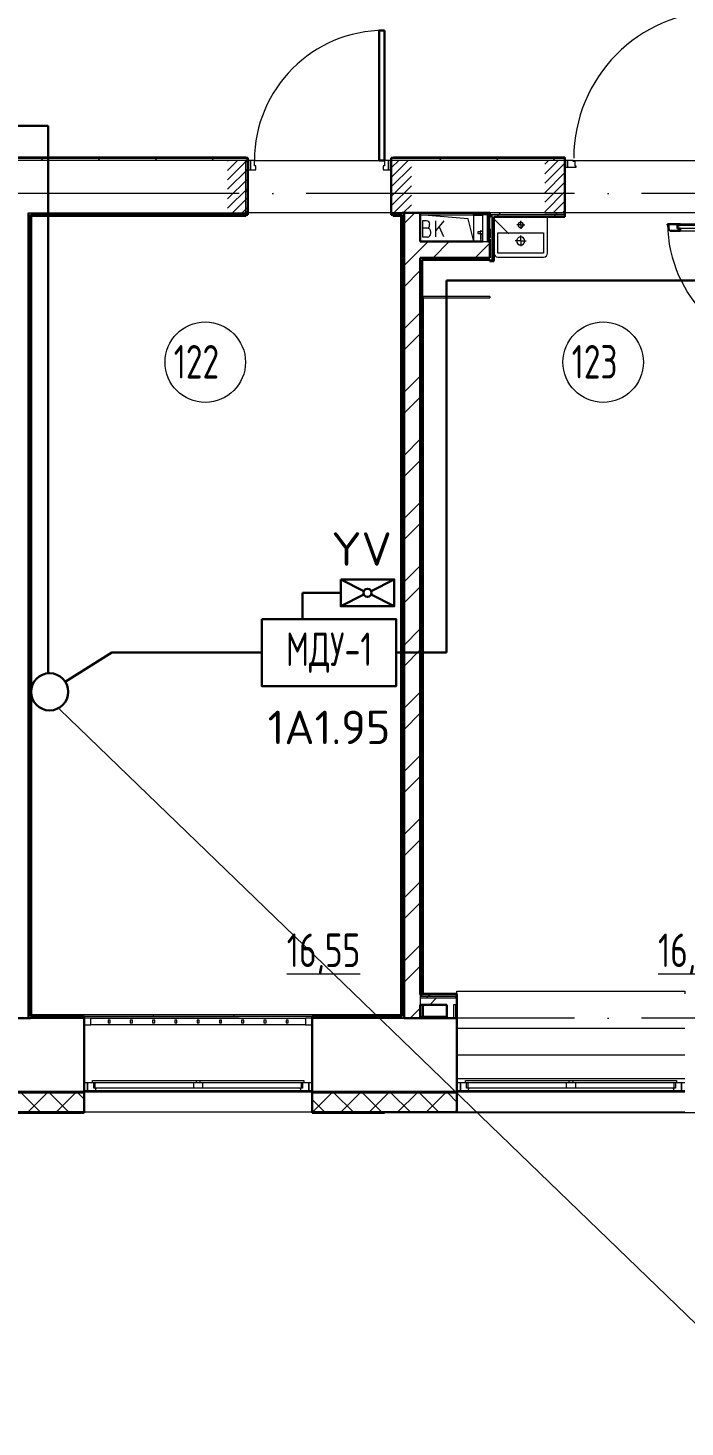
# Model space of a CAD drawing. Header units: millimetres. Extents: x -1073752 to 1436911, y -1379358 to 94781.
# Drawn here: x -1007076 to -1002177, y -920669 to -910236 of the extents above; entities that cross this region are included whole.
import ezdxf
from ezdxf.enums import TextEntityAlignment as Align

# ---------------------------------------------------------------- set-up
doc = ezdxf.new("R2010")
doc.units = ezdxf.units.MM
doc.set_wipeout_variables(frame=1)
doc.linetypes.add('ADSK_Линия сетки', pattern=[25, 20, -2.5, 0, -2.5])
doc.linetypes.add('ADSK_Штриховая_ш2 п1_5', pattern=[4.5, 3, -1.5])
for name, color, linetype, lineweight in [('_ Окна', 7, 'Continuous', 9), ('RC-Дымоудаление', 1, 'Continuous', 30), ('Двери', 252, 'Continuous', 9), ('лс', 5, 'Continuous', 30), ('Марки помещений', 7, 'Continuous', 20), ('Оборудование', 7, 'Continuous', 18), ('Ограждение', 252, 'Continuous', 9), ('Окна', 7, 'Continuous', 9), ('Оси', 252, 'Continuous', 9), ('Перекрытие', 252, 'Continuous', 18), ('Стены внутренние', 7, 'Continuous', 18), ('Стены наружные', 7, 'Continuous', 18), ('Стены штриховка', 7, 'Continuous', 9), ('Узлы', 7, 'Continuous', 18)]:
    doc.layers.add(name, color=color, linetype=linetype, lineweight=lineweight)
doc.layers.add('RC-Позиционные_обозначения', color=7, linetype='Continuous')
doc.layers.add('RC-Таблицы', color=7, linetype='Continuous')
doc.layers.add('Двери открывание', color=7, linetype='Continuous', lineweight=9, true_color=0xc0c0c0)
doc.styles.add('GOST Common_3', font='', dxfattribs={"height": 3.5})
doc.styles.add('ISOCPEUR', font='isocpeur.ttf', dxfattribs={"height": 250})
doc.styles.add('RubezhCAD', font='isocpeur.ttf')
doc.styles.get("Standard").update_dxf_attribs({"font": 'arial.ttf'})
doc.styles.get('GOST Common_3').set_extended_font_data('GOST 2.304 type A')
pattern_1 = [(0, (-32119.8, 96), (0, 600), []), (90, (-32119.8, 96), (-600, 4e-14), [])]
pattern_2 = [(0, (-37739.8, 576), (0, 600), []), (90, (-37739.8, 576), (-600, 4e-14), [])]

# ---------------------------------------------------------------- blocks, each defined once
blk = doc.blocks.new('1 этаж')
at = {"layer": 'Двери', "lineweight": 18, "true_color": 0x636466}
h = blk.add_hatch(dxfattribs=at)
h.set_pattern_fill('FP_2', color=251, style=0, pattern_type=2)
h.set_pattern_definition([(45, (-12490.8, -13943.73), (-35.3553, 35.3553), [])])
h.paths.add_polyline_path([(-11806, -14139), (-11806, -13749), (-11956, -13749), (-11956, -14139)])
h.paths.add_polyline_path([(-13176, -14139), (-13026, -14139), (-13026, -13749), (-13176, -13749)])
h = blk.add_hatch(dxfattribs=at)
h.set_pattern_fill('FP_2', color=251, style=0, pattern_type=2)
h.set_pattern_definition([(45, (-10170.8, -13943.73), (-35.3553, 35.3553), [])])
h.paths.add_polyline_path([(-9363, -14139), (-9281, -14139), (-9281, -13749), (-9431, -13749), (-9431, -14139)])
h.paths.add_polyline_path([(-10798, -14139), (-10661, -14139), (-10661, -13749), (-10811, -13749), (-10811, -14139)])
at = {"layer": 'Ограждение', "true_color": 0x636466}
h = blk.add_hatch(dxfattribs=at)
h.set_pattern_fill('FP_25', color=251, style=0, pattern_type=2)
h.set_pattern_definition(pattern_1)
h.paths.add_polyline_path([(-15071, -13729), (-13041, -13729), (-13041, -13724), (-15076, -13724)])
h = blk.add_hatch(dxfattribs=at)
h.set_pattern_fill('FP_26', color=251, style=0, pattern_type=2)
h.set_pattern_definition(pattern_1)
h.paths.add_polyline_path([(-11941, -13729), (-10661, -13729), (-10661, -13724), (-11941, -13724)])
h = blk.add_hatch(dxfattribs=at)
h.set_pattern_fill('FP_37', color=251, style=0, pattern_type=2)
h.set_pattern_definition(pattern_2)
h.paths.add_polyline_path([(-14646, -20129), (-14636, -20119), (-14636, -14164), (-14646, -14154), (-14646, -19852)])
h = blk.add_hatch(dxfattribs=at)
h.set_pattern_fill('FP_37', color=251, style=0, pattern_type=2)
h.set_pattern_definition(pattern_2)
h.paths.add_polyline_path([(-14636, -14164), (-13041, -14164), (-13041, -14154), (-14646, -14154)])
h = blk.add_hatch(dxfattribs=at)
h.set_pattern_fill('FP_37', color=251, style=0, pattern_type=2)
h.set_pattern_definition(pattern_2)
h.paths.add_polyline_path([(-11876, -20129), (-11876, -14154), (-11886, -14164), (-11886, -20119)])
h = blk.add_hatch(dxfattribs=at)
h.set_pattern_fill('FP_37', color=251, style=0, pattern_type=2)
h.set_pattern_definition(pattern_2)
h.paths.add_polyline_path([(-12234, -20129), (-11876, -20129), (-11886, -20119), (-14636, -20119), (-14646, -20129), (-12546, -20129)])
at = {"layer": 'Стены наружные', "lineweight": 9, "true_color": 0x636466}
h = blk.add_hatch(dxfattribs=at)
h.set_pattern_fill('FP_41', color=251, style=0, pattern_type=2)
h.set_pattern_definition([(180, (-32119.82, 96), (-1e-14, -100), [])])
h.paths.add_polyline_path([(-66006, -20704), (-64731, -20704), (-64731, -20694), (-66006, -20694)])
h.paths.add_polyline_path([(2117, -20704), (2694, -20704), (2694, -20694), (1409, -20694), (1409, -20704)])
h.paths.add_polyline_path([(-63031, -20704), (-61881, -20704), (-61881, -20694), (-63031, -20694)])
h.paths.add_polyline_path([(-753, -20704), (-291, -20704), (-291, -20694), (-1391, -20694), (-1391, -20704)])
h.paths.add_polyline_path([(-60181, -20704), (-59051, -20704), (-59051, -20694), (-60181, -20694)])
h.paths.add_polyline_path([(-3623, -20704), (-3091, -20704), (-3091, -20694), (-4166, -20694), (-4166, -20704)])
h.paths.add_polyline_path([(-57351, -20704), (-56241, -20704), (-56241, -20694), (-57351, -20694)])
h.paths.add_polyline_path([(-5866, -20704), (-5866, -20694), (-6961, -20694), (-6961, -20704), (-6493, -20704)])
h.paths.add_polyline_path([(-54541, -20704), (-53451, -20704), (-53451, -20694), (-54541, -20694)])
h.paths.add_polyline_path([(-8661, -20704), (-8661, -20694), (-9766, -20694), (-9766, -20704), (-9363, -20704)])
h.paths.add_polyline_path([(-51751, -20704), (-50621, -20704), (-50621, -20694), (-51751, -20694)])
h.paths.add_polyline_path([(-11516, -20704), (-11466, -20704), (-11466, -20694), (-12546, -20694), (-12546, -20704), (-12234, -20704)])
h.paths.add_polyline_path([(-48921, -20704), (-47801, -20704), (-47801, -20694), (-48921, -20694)])
h.paths.add_polyline_path([(-14246, -20704), (-14246, -20694), (-15321, -20694), (-15321, -20704), (-14386, -20704)])
h.paths.add_polyline_path([(-46101, -20704), (-45031, -20704), (-45031, -20694), (-46101, -20694)])
h.paths.add_polyline_path([(-17256, -20704), (-17021, -20704), (-17021, -20694), (-18121, -20694), (-18121, -20704), (-17974, -20704)])
h.paths.add_polyline_path([(-43331, -20704), (-42231, -20704), (-42231, -20694), (-43331, -20694)])
h.paths.add_polyline_path([(-19821, -20704), (-19821, -20694), (-20921, -20694), (-20921, -20704), (-20127, -20704)])
h.paths.add_polyline_path([(-40531, -20704), (-39401, -20704), (-39401, -20694), (-40531, -20694)])
h.paths.add_polyline_path([(-22621, -20704), (-22621, -20694), (-23701, -20694), (-23701, -20704), (-22997, -20704)])
h.paths.add_polyline_path([(-25867, -20704), (-25401, -20704), (-25401, -20694), (-26501, -20694), (-26501, -20704), (-26499, -20704)])
h.paths.add_polyline_path([(-37701, -20704), (-36591, -20704), (-36591, -20694), (-37701, -20694)])
h.paths.add_polyline_path([(-28203, -20704), (-28201, -20704), (-28201, -20694), (-29241, -20694), (-29240, -20704), (-28378, -20704)])
h.paths.add_polyline_path([(-34891, -20704), (-33781, -20704), (-33781, -20694), (-34891, -20694)])
h.paths.add_polyline_path([(-30941, -20704), (-30941, -20694), (-32081, -20694), (-32080, -20704), (-31091, -20704)])
at = {"color": 251, "lineweight": 18, "true_color": 0x636466}
for p, q in [((-11382, -14183), (-11741, -14154)), ((-11741, -14154), (-11341, -14154)), ((-11341, -14354), (-11382, -14183)), ((-11693, -14199), (-11723, -14199)), ((-11723, -14199), (-11723, -14319)), ((-11690, -14253), (-11723, -14253)), ((-11670, -14233), (-11670, -14223)), ((-11660, -14293), (-11660, -14283)), ((-11563, -14199), (-11623, -14271)), ((-11623, -14319), (-11623, -14199)), ((-11563, -14319), (-11599, -14242)), ((-11723, -14319), (-11687, -14319))]:
    blk.add_line(p, q, dxfattribs=at)
for centre, radius, start, end in [((-11693, -14223), 23.3, 0, 90), ((-11690, -14233), 20, 270, 0), ((-11690, -14283), 30, 0, 90), ((-11687, -14293), 26.7, 270, 0)]:
    blk.add_arc(centre, radius, start, end, dxfattribs=at)
at = {"layer": '_ Окна', "color": 251, "lineweight": 18, "true_color": 0x636466}
for p, q in [((-14196, -20144), (-14246, -20144)), ((-14246, -20144), (-14246, -20194)), ((-14246, -20194), (-14196, -20194)), ((-14196, -20194), (-14196, -20144)), ((-14052, -20159), (-14068, -20159)), ((-14068, -20159), (-14068, -20179)), ((-14068, -20179), (-14052, -20179)), ((-14052, -20179), (-14052, -20159)), ((-13886, -20159), (-13902, -20159)), ((-13902, -20159), (-13902, -20179)), ((-13902, -20179), (-13886, -20179)), ((-13886, -20179), (-13886, -20159)), ((-13720, -20159), (-13736, -20159)), ((-13736, -20159), (-13736, -20179)), ((-13736, -20179), (-13720, -20179)), ((-13720, -20179), (-13720, -20159)), ((-13554, -20159), (-13570, -20159)), ((-13570, -20159), (-13570, -20179)), ((-13570, -20179), (-13554, -20179)), ((-13554, -20179), (-13554, -20159)), ((-13388, -20159), (-13404, -20159)), ((-13404, -20159), (-13404, -20179)), ((-13404, -20179), (-13388, -20179)), ((-13388, -20179), (-13388, -20159)), ((-13222, -20159), (-13238, -20159)), ((-13238, -20159), (-13238, -20179)), ((-13238, -20179), (-13222, -20179)), ((-13222, -20179), (-13222, -20159)), ((-13056, -20159), (-13072, -20159)), ((-13072, -20159), (-13072, -20179)), ((-13072, -20179), (-13056, -20179)), ((-13056, -20179), (-13056, -20159)), ((-12890, -20159), (-12906, -20159)), ((-12906, -20159), (-12906, -20179)), ((-12906, -20179), (-12890, -20179)), ((-12890, -20179), (-12890, -20159)), ((-12724, -20159), (-12740, -20159)), ((-12740, -20159), (-12740, -20179)), ((-12740, -20179), (-12724, -20179)), ((-12724, -20179), (-12724, -20159)), ((-12546, -20144), (-12596, -20144)), ((-12596, -20144), (-12596, -20194)), ((-12596, -20194), (-12546, -20194)), ((-12546, -20194), (-12546, -20144)), ((-14183, -20626), (-14221, -20626)), ((-14221, -20626), (-14221, -20684)), ((-14175, -20667), (-14175, -20626)), ((-12617, -20626), (-12617, -20667)), ((-12571, -20626), (-12609, -20626)), ((-12571, -20684), (-12571, -20626)), ((-11403, -20626), (-11441, -20626)), ((-11441, -20626), (-11441, -20684)), ((-11395, -20667), (-11395, -20626)), ((-9837, -20626), (-9837, -20667)), ((-9791, -20626), (-9829, -20626)), ((-9791, -20684), (-9791, -20626)), ((-14221, -20684), (-14161, -20684)), ((-14163, -20667), (-14175, -20667)), ((-14161, -20684), (-14157, -20667)), ((-12635, -20667), (-12630, -20684)), ((-12630, -20684), (-12571, -20684)), ((-12617, -20667), (-12629, -20667)), ((-11441, -20684), (-11381, -20684)), ((-11383, -20667), (-11395, -20667)), ((-11381, -20684), (-11377, -20667)), ((-9855, -20667), (-9850, -20684)), ((-9850, -20684), (-9791, -20684)), ((-9837, -20667), (-9849, -20667))]:
    blk.add_line(p, q, dxfattribs=at)
at = {"layer": '_ Окна', "color": 251, "true_color": 0x636466}
for p, q in [((-14221, -20626), (-14246, -20626)), ((-14221, -20684), (-14221, -20626)), ((-12546, -20626), (-12571, -20626)), ((-12571, -20626), (-12571, -20684)), ((-11441, -20626), (-11466, -20626)), ((-11441, -20684), (-11441, -20626)), ((-9766, -20626), (-9791, -20626)), ((-9791, -20626), (-9791, -20684)), ((-14246, -20684), (-14221, -20684)), ((-12571, -20684), (-12546, -20684)), ((-11466, -20684), (-11441, -20684)), ((-9791, -20684), (-9766, -20684))]:
    blk.add_line(p, q, dxfattribs=at)
at = {"layer": 'Двери', "color": 251, "lineweight": 30, "true_color": 0x636466}
for p, q in [((-12006, -12779), (-12046, -12779)), ((-12046, -12779), (-12046, -13749)), ((-12006, -13749), (-12006, -12779)), ((-12046, -13749), (-12006, -13749)), ((-9803, -14223), (-9897, -14223)), ((-9897, -14223), (-9897, -14231)), ((-9897, -14231), (-9888, -14231)), ((-9888, -14231), (-9888, -14265)), ((-9888, -14265), (-9879, -14265)), ((-9879, -14265), (-9879, -14273)), ((-9879, -14273), (-9803, -14273)), ((-9821, -14232), (-9803, -14232)), ((-9821, -14256), (-9821, -14232)), ((-9803, -14256), (-9821, -14256)), ((-9803, -14232), (-9803, -14223)), ((-9803, -14273), (-9803, -14256))]:
    blk.add_line(p, q, dxfattribs=at)
at = {"layer": 'Двери', "color": 251, "linetype": 'ADSK_Штриховая_ш2 п1_5', "true_color": 0x636466}
for p, q in [((-13026, -13749), (-13176, -13749)), ((-13026, -14139), (-13026, -13749)), ((-11806, -13749), (-11956, -13749)), ((-11956, -13749), (-11956, -14139)), ((-10661, -13749), (-10811, -13749)), ((-10661, -14139), (-10661, -13749)), ((-13176, -14139), (-13026, -14139)), ((-11956, -14139), (-11806, -14139)), ((-10811, -14139), (-10661, -14139))]:
    blk.add_line(p, q, dxfattribs=at)
at = {"layer": 'Двери', "color": 251, "true_color": 0x636466}
for p, q in [((-13006, -13749), (-13026, -13749)), ((-13026, -13749), (-13026, -13819)), ((-12976, -13749), (-13006, -13749)), ((-13006, -13749), (-13006, -13819)), ((-13006, -13819), (-13006, -13749)), ((-12976, -13789), (-12976, -13749)), ((-11976, -13749), (-12006, -13749)), ((-12006, -13749), (-12006, -13789)), ((-11976, -13819), (-11976, -13749)), ((-11956, -13749), (-11976, -13749)), ((-11976, -13749), (-11976, -13819)), ((-11956, -13819), (-11956, -13749)), ((-10661, -13749), (-10661, -13799)), ((-10641, -13749), (-10661, -13749)), ((-10641, -13799), (-10641, -13749)), ((-10600, -13749), (-10641, -13749)), ((-10641, -13749), (-10641, -13799)), ((-10600, -13757), (-10600, -13749)), ((-10586, -13757), (-10600, -13757)), ((-10586, -13791), (-10586, -13757)), ((-13026, -13819), (-13006, -13819)), ((-13006, -13819), (-12966, -13819)), ((-12966, -13789), (-12976, -13789)), ((-12966, -13819), (-12966, -13789)), ((-12006, -13789), (-12016, -13789)), ((-12016, -13789), (-12016, -13819)), ((-12016, -13819), (-11976, -13819)), ((-11976, -13819), (-11956, -13819)), ((-10661, -13799), (-10641, -13799)), ((-10641, -13799), (-10577, -13799)), ((-10577, -13791), (-10586, -13791)), ((-10577, -13799), (-10577, -13791)), ((-9821, -14232), (-8975, -14232)), ((-9821, -14256), (-9821, -14232)), ((-8975, -14256), (-9821, -14256)), ((-8993, -14223), (-9803, -14223)), ((-9803, -14273), (-8993, -14273))]:
    blk.add_line(p, q, dxfattribs=at)
blk.add_arc((-12006, -13749), 970, 90, 180, dxfattribs=at)
at = {"layer": 'Двери открывание', "color": 251, "true_color": 0x636466}
for centre, radius, start, end in [((-9497, -13731), 1098, 90.9393, 180), ((-8899, -14205), 998, 181.0334, 270)]:
    blk.add_arc(centre, radius, start, end, dxfattribs=at)
at = {"layer": 'Марки помещений', "color": 251, "true_color": 0x636466}
for centre in [(-13343, -15253), (-10376, -15253)]:
    blk.add_circle(centre, 300, dxfattribs=at)
at = {"layer": 'Оборудование', "color": 251, "true_color": 0x636466}
for p, q in [((-11239, -14154), (-11276, -14154)), ((-11276, -14154), (-11276, -14354)), ((-11239, -14353), (-11239, -14155)), ((-11229, -14161), (-11239, -14161)), ((-11229, -14182), (-11227, -14182)), ((-11227, -14182), (-11229, -14182)), ((-11228, -14346), (-11228, -14162)), ((-11221, -14173), (-11226, -14173)), ((-11221, -14154), (-11079, -14295)), ((-11221, -14335), (-11221, -14173)), ((-11294, -14281), (-11311, -14281)), ((-11311, -14281), (-11311, -14293)), ((-11292, -14279), (-11294, -14281)), ((-11294, -14281), (-11294, -14293)), ((-11276, -14278), (-11292, -14278)), ((-11292, -14278), (-11292, -14297)), ((-11286, -14274), (-11291, -14274)), ((-11291, -14274), (-11291, -14282)), ((-11291, -14292), (-11291, -14338)), ((-11286, -14282), (-11286, -14274)), ((-11286, -14338), (-11286, -14292)), ((-11219, -14257), (-11221, -14257)), ((-11219, -14261), (-11219, -14257)), ((-11219, -14261), (-11219, -14322)), ((-11311, -14293), (-11294, -14293)), ((-11294, -14293), (-11292, -14295)), ((-11292, -14297), (-11276, -14297)), ((-11291, -14338), (-11286, -14338)), ((-11276, -14354), (-11239, -14354)), ((-11239, -14347), (-11229, -14347)), ((-11227, -14326), (-11229, -14326)), ((-11227, -14326), (-11229, -14326)), ((-11226, -14335), (-11221, -14335)), ((-11221, -14326), (-11219, -14326)), ((-11219, -14326), (-11219, -14322))]:
    blk.add_line(p, q, dxfattribs=at)
for points, knots in [([(-11239, -14155), (-11239, -14155), (-11239, -14154), (-11239, -14154), (-11239, -14154), (-11239, -14154), (-11239, -14154), (-11239, -14154), (-11239, -14154), (-11239, -14154)], [-1, -1, -1, -1, -0.833333, -0.75, -0.583333, -0.458333, -0.333333, -0.166667, 0, 0, 0, 0]), ([(-11228, -14162), (-11228, -14162), (-11228, -14161), (-11228, -14161), (-11228, -14161), (-11228, -14161), (-11228, -14161), (-11228, -14161), (-11229, -14161), (-11229, -14161), (-11229, -14161)], [-1, -1, -1, -1, -0.833333, -0.75, -0.666667, -0.583333, -0.458333, -0.333333, -0.166667, 0, 0, 0, 0]), ([(-11226, -14173), (-11226, -14173), (-11227, -14173), (-11227, -14173), (-11227, -14173), (-11227, -14172), (-11227, -14172), (-11227, -14172), (-11228, -14172), (-11228, -14172), (-11228, -14172), (-11228, -14171), (-11228, -14171)], [-1, -1, -1, -1, -0.833333, -0.75, -0.666667, -0.583333, -0.5, -0.416667, -0.333333, -0.25, -0.166667, 0, 0, 0, 0]), ([(-11239, -14354), (-11239, -14354), (-11239, -14354), (-11239, -14354), (-11239, -14354), (-11239, -14353), (-11239, -14353), (-11239, -14353), (-11239, -14353), (-11239, -14353)], [0, 0, 0, 0, 0.166667, 0.333333, 0.458333, 0.583333, 0.708333, 0.833333, 1, 1, 1, 1]), ([(-11229, -14347), (-11229, -14347), (-11229, -14347), (-11228, -14347), (-11228, -14346), (-11228, -14346), (-11228, -14346), (-11228, -14346), (-11228, -14346), (-11228, -14346), (-11228, -14346)], [0, 0, 0, 0, 0.166667, 0.333333, 0.458333, 0.583333, 0.666667, 0.75, 0.833333, 1, 1, 1, 1]), ([(-11228, -14336), (-11228, -14336), (-11228, -14336), (-11228, -14336), (-11228, -14335), (-11227, -14335), (-11227, -14335), (-11227, -14335), (-11227, -14335), (-11227, -14335), (-11227, -14335), (-11226, -14335), (-11226, -14335)], [0, 0, 0, 0, 0.166667, 0.25, 0.333333, 0.416667, 0.5, 0.583333, 0.666667, 0.75, 0.833333, 1, 1, 1, 1])]:
    blk.add_open_spline(points, degree=3, knots=knots, dxfattribs=at)
at = {"layer": 'Ограждение', "color": 251, "true_color": 0x636466}
for p, q in [((-13041, -13724), (-15076, -13724)), ((-13041, -13724), (-13041, -13729)), ((-11941, -13729), (-11941, -13724)), ((-10661, -13724), (-11941, -13724)), ((-10661, -13724), (-10661, -13729)), ((-14636, -14164), (-14646, -14154)), ((-14636, -20119), (-14636, -14164)), ((-14636, -14164), (-13041, -14164)), ((-13041, -14154), (-13041, -14164)), ((-11941, -14164), (-11941, -14154)), ((-11941, -14164), (-11886, -14164)), ((-11876, -14154), (-11886, -14164)), ((-11886, -14164), (-11886, -20119)), ((-11716, -14774), (-11726, -14764)), ((-11221, -14764), (-11726, -14764)), ((-11716, -19964), (-11716, -14774)), ((-11716, -14774), (-11221, -14774)), ((-11221, -14764), (-11221, -14774)), ((-11466, -19964), (-11466, -19944)), ((-11466, -19944), (-9766, -19944)), ((-9766, -19944), (-9766, -19964)), ((-14636, -20119), (-14646, -20129)), ((-11886, -20119), (-14636, -20119)), ((-11886, -20119), (-11876, -20129)), ((-11726, -20044), (-11726, -20129)), ((-11716, -20129), (-11716, -20044)), ((-11466, -20219), (-9766, -20219)), ((-11466, -20419), (-9766, -20419)), ((-11466, -20594), (-9766, -20594))]:
    blk.add_line(p, q, dxfattribs=at)
at = {"layer": 'Окна', "color": 251, "true_color": 0x636466}
for p, q in [((-14196, -20144), (-12596, -20144)), ((-12596, -20194), (-14196, -20194)), ((-14183, -20609), (-13411, -20609)), ((-14183, -20626), (-14183, -20609)), ((-13411, -20626), (-14183, -20626)), ((-14163, -20667), (-14163, -20626)), ((-13431, -20626), (-13431, -20667)), ((-13411, -20609), (-13381, -20609)), ((-13411, -20609), (-13411, -20626)), ((-13381, -20626), (-13411, -20626)), ((-13381, -20609), (-12609, -20609)), ((-13381, -20626), (-13381, -20609)), ((-12609, -20626), (-13381, -20626)), ((-13361, -20667), (-13361, -20626)), ((-12629, -20626), (-12629, -20667)), ((-12609, -20609), (-12609, -20626)), ((-11403, -20609), (-10631, -20609)), ((-11403, -20626), (-11403, -20609)), ((-10631, -20626), (-11403, -20626)), ((-11383, -20667), (-11383, -20626)), ((-10651, -20626), (-10651, -20667)), ((-10631, -20609), (-10601, -20609)), ((-10631, -20609), (-10631, -20626)), ((-10601, -20626), (-10631, -20626)), ((-10601, -20609), (-9829, -20609)), ((-10601, -20626), (-10601, -20609)), ((-9829, -20626), (-10601, -20626)), ((-10581, -20667), (-10581, -20626)), ((-9849, -20626), (-9849, -20667)), ((-9829, -20609), (-9829, -20626)), ((-13431, -20667), (-14163, -20667)), ((-14161, -20684), (-12630, -20684)), ((-13361, -20667), (-13431, -20667)), ((-12629, -20667), (-13361, -20667)), ((-10651, -20667), (-11383, -20667)), ((-11381, -20684), (-9850, -20684)), ((-10581, -20667), (-10651, -20667)), ((-9849, -20667), (-10581, -20667))]:
    blk.add_line(p, q, dxfattribs=at)
at = {"layer": 'Оси', "color": 251, "linetype": 'ADSK_Линия сетки', "ltscale": 100, "true_color": 0x636466}
for p, q in [((4411, -13994), (-72528, -13994)), ((4411, -20144), (-72528, -20144))]:
    blk.add_line(p, q, dxfattribs=at)
at = {"layer": 'Перекрытие', "color": 251, "ltscale": 100, "true_color": 0x636466}
blk.add_line((-11741, -14154), (-11341, -14154), dxfattribs=at)
at = {"layer": 'Стены внутренние', "color": 251, "true_color": 0x636466}
for p, q in [((-13041, -13749), (-15051, -13749)), ((-13041, -14134), (-13041, -13754)), ((-12976, -13749), (-12046, -13749)), ((-12041, -13749), (-12006, -13749)), ((-10661, -13749), (-11956, -13749)), ((-10600, -13749), (-9492, -13749)), ((-14661, -14139), (-13041, -14139)), ((-11876, -14139), (-13026, -14139)), ((-9431, -14139), (-10661, -14139)), ((-14246, -20144), (-14646, -20144)), ((-11861, -20144), (-12546, -20144)), ((-12546, -20694), (-14246, -20694)), ((-9766, -20694), (-11466, -20694)), ((-12546, -20846), (-14246, -20846)), ((-9766, -20846), (-11466, -20846))]:
    blk.add_line(p, q, dxfattribs=at)
at = {"layer": 'Стены внутренние', "color": 251, "lineweight": 30, "true_color": 0x636466}
for p, q in [((-13041, -13754), (-13041, -13749)), ((-11956, -13749), (-11956, -14139)), ((-10661, -14139), (-10661, -13749)), ((-13041, -14139), (-13041, -14134)), ((-11741, -14139), (-11341, -14139)), ((-14666, -17544), (-14661, -17544)), ((-14661, -18544), (-14666, -18544)), ((-14646, -20144), (-15246, -20144)), ((-15051, -20144), (-14661, -20144)), ((-14246, -20694), (-14246, -20144)), ((-12546, -20144), (-12546, -20694)), ((-11541, -20144), (-11741, -20144)), ((-11466, -20694), (-11466, -20144)), ((-15321, -20694), (-14246, -20694)), ((-14246, -20846), (-14246, -20704)), ((-12546, -20694), (-11466, -20694)), ((-12546, -20704), (-12546, -20846)), ((-11466, -20846), (-11466, -20704)), ((-15321, -20846), (-14246, -20846)), ((-12546, -20846), (-11466, -20846))]:
    blk.add_line(p, q, dxfattribs=at)
at = {"layer": 'Стены внутренние', "color": 251, "linetype": 'Continuous', "lineweight": 9, "true_color": 0x636466}
for p, q in [((-14574, -20844), (-14714, -20704)), ((-14664, -20844), (-14524, -20704)), ((-14362, -20844), (-14502, -20704)), ((-14452, -20844), (-14312, -20704)), ((-14246, -20748), (-14290, -20704)), ((-12453, -20844), (-12546, -20751)), ((-12542, -20844), (-12402, -20704)), ((-12241, -20844), (-12381, -20704)), ((-12330, -20844), (-12190, -20704)), ((-12029, -20844), (-12169, -20704)), ((-12118, -20844), (-11978, -20704)), ((-11816, -20844), (-11956, -20704)), ((-11906, -20844), (-11766, -20704)), ((-11604, -20844), (-11744, -20704)), ((-11694, -20844), (-11554, -20704)), ((-11466, -20770), (-11532, -20704)), ((-12478, -20845), (-12478, -20846)), ((-12125, -20844), (-12126, -20846)), ((-11482, -20844), (-11468, -20830)), ((-11468, -20834), (-11466, -20834))]:
    blk.add_line(p, q, dxfattribs=at)
at = {"layer": 'Стены наружные', "color": 251, "lineweight": 30, "true_color": 0x636466}
for p, q in [((-13026, -13729), (-15071, -13729)), ((-13041, -13749), (-13026, -13749)), ((-13026, -13754), (-13041, -13754)), ((-13026, -13749), (-13026, -13729)), ((-13026, -14134), (-13026, -13754)), ((-11956, -13729), (-11956, -13749)), ((-10661, -13729), (-11956, -13729)), ((-10661, -13749), (-10661, -13729)), ((-14661, -14139), (-14661, -20144)), ((-14646, -14154), (-13026, -14154)), ((-14646, -20129), (-14646, -14154)), ((-13041, -14134), (-13026, -14134)), ((-13026, -14139), (-13041, -14139)), ((-13026, -14154), (-13026, -14139)), ((-11956, -14139), (-11956, -14154)), ((-11956, -14154), (-11876, -14154)), ((-11741, -14139), (-11876, -14139)), ((-11876, -14154), (-11876, -20129)), ((-11861, -20144), (-11861, -14139)), ((-11741, -14354), (-11741, -14139)), ((-11341, -14139), (-11341, -14154)), ((-11221, -14139), (-11341, -14139)), ((-11341, -14154), (-11276, -14154)), ((-11239, -14154), (-11221, -14154)), ((-11221, -14139), (-11221, -14173)), ((-11191, -14169), (-10661, -14169)), ((-11191, -14499), (-11191, -14169)), ((-10661, -14169), (-10661, -14139)), ((-11276, -14354), (-11741, -14354)), ((-11221, -14354), (-11239, -14354)), ((-11221, -14335), (-11221, -14474)), ((-11741, -14474), (-11221, -14474)), ((-11741, -14474), (-11741, -19969)), ((-11221, -14474), (-11741, -14474)), ((-11726, -19964), (-11726, -14489)), ((-11726, -14489), (-11221, -14489)), ((-11221, -14489), (-11221, -14499)), ((-11221, -14499), (-11191, -14499)), ((-11741, -19969), (-11726, -19969)), ((-11726, -19969), (-11741, -19969)), ((-11466, -19964), (-11726, -19964)), ((-11466, -20144), (-11466, -19964)), ((-14246, -20129), (-14646, -20129)), ((-14246, -20144), (-14246, -20129)), ((-11876, -20129), (-12546, -20129)), ((-12546, -20129), (-12546, -20144)), ((-11741, -20144), (-11741, -20044)), ((-11741, -20044), (-11541, -20044)), ((-11541, -20044), (-11541, -20144)), ((-14661, -20144), (-14646, -20144)), ((-11861, -20144), (-11741, -20144)), ((-11541, -20144), (-11466, -20144)), ((-14246, -20694), (-15321, -20694)), ((-14246, -20704), (-14246, -20694)), ((-11466, -20694), (-12546, -20694)), ((-12546, -20694), (-12546, -20704)), ((-11466, -20704), (-11466, -20694)), ((-14246, -20846), (-15321, -20846)), ((-15321, -20851), (-14246, -20851)), ((-14246, -20851), (-14246, -20846)), ((-12006, -20846), (-12546, -20846)), ((-12546, -20846), (-12546, -20851)), ((-12546, -20851), (-12006, -20851)), ((-12006, -20851), (-12006, -20846))]:
    blk.add_line(p, q, dxfattribs=at)
at = {"layer": 'Стены наружные', "color": 251, "linetype": 'Continuous', "lineweight": 9, "true_color": 0x636466}
for p, q in [((-14625, -13734), (-14620, -13729)), ((-14569, -13749), (-14554, -13734)), ((-14554, -13734), (-14549, -13729)), ((-14483, -13734), (-14478, -13729)), ((-14413, -13734), (-14408, -13729)), ((-14342, -13734), (-14337, -13729)), ((-14271, -13734), (-14266, -13729)), ((-14200, -13734), (-14195, -13729)), ((-14145, -13749), (-14130, -13734)), ((-14130, -13734), (-14125, -13729)), ((-14059, -13734), (-14054, -13729)), ((-13988, -13734), (-13983, -13729)), ((-13918, -13734), (-13913, -13729)), ((-13847, -13734), (-13842, -13729)), ((-13776, -13734), (-13771, -13729)), ((-13720, -13749), (-13705, -13734)), ((-13705, -13734), (-13700, -13729)), ((-13635, -13734), (-13630, -13729)), ((-13564, -13734), (-13559, -13729)), ((-13493, -13734), (-13488, -13729)), ((-13423, -13734), (-13418, -13729)), ((-13352, -13734), (-13347, -13729)), ((-13296, -13749), (-13281, -13734)), ((-13281, -13734), (-13276, -13729)), ((-13211, -13734), (-13206, -13729)), ((-13140, -13734), (-13135, -13729)), ((-13069, -13734), (-13064, -13729)), ((-11938, -13734), (-11933, -13729)), ((-11867, -13734), (-11862, -13729)), ((-11796, -13734), (-11791, -13729)), ((-11726, -13734), (-11721, -13729)), ((-11655, -13734), (-11650, -13729)), ((-11599, -13749), (-11584, -13734)), ((-11584, -13734), (-11579, -13729)), ((-11513, -13734), (-11508, -13729)), ((-11443, -13734), (-11438, -13729)), ((-11372, -13734), (-11367, -13729)), ((-11301, -13734), (-11296, -13729)), ((-11231, -13734), (-11226, -13729)), ((-11175, -13749), (-11160, -13734)), ((-11160, -13734), (-11155, -13729)), ((-11089, -13734), (-11084, -13729)), ((-11018, -13734), (-11013, -13729)), ((-10948, -13734), (-10943, -13729)), ((-10877, -13734), (-10872, -13729)), ((-10806, -13734), (-10801, -13729)), ((-10751, -13749), (-10736, -13734)), ((-10736, -13734), (-10731, -13729)), ((-10665, -13734), (-10661, -13730)), ((-13041, -13827), (-13026, -13812)), ((-13041, -13985), (-13026, -13970)), ((-14550, -14154), (-14535, -14139)), ((-14125, -14154), (-14110, -14139)), ((-13701, -14154), (-13686, -14139)), ((-13277, -14154), (-13262, -14139)), ((-11861, -14219), (-11781, -14139)), ((-11324, -14154), (-11309, -14139)), ((-11171, -14169), (-11156, -14154)), ((-11156, -14154), (-11141, -14139)), ((-10746, -14169), (-10731, -14154)), ((-10731, -14154), (-10716, -14139)), ((-14661, -14265), (-14646, -14250)), ((-11206, -14204), (-11191, -14189)), ((-11741, -14413), (-11681, -14354)), ((-11644, -14474), (-11524, -14354)), ((-11330, -14474), (-11221, -14365)), ((-11876, -14450), (-11861, -14435)), ((-11861, -14533), (-11741, -14413)), ((-11720, -14489), (-11720, -14474)), ((-11861, -14690), (-11741, -14570)), ((-14661, -14689), (-14646, -14674)), ((-11876, -14874), (-11861, -14859)), ((-11861, -15005), (-11741, -14885)), ((-14661, -15113), (-14646, -15098)), ((-11861, -15162), (-11741, -15042)), ((-11876, -15298), (-11861, -15283)), ((-11861, -15476), (-11741, -15356)), ((-14661, -15538), (-14646, -15523)), ((-11861, -15633), (-11741, -15513)), ((-11876, -15722), (-11861, -15707)), ((-11861, -15948), (-11741, -15828)), ((-14661, -15962), (-14646, -15947)), ((-11861, -16105), (-11741, -15985)), ((-11876, -16147), (-11861, -16132)), ((-14661, -16386), (-14646, -16371)), ((-11861, -16419), (-11741, -16299)), ((-11861, -16576), (-11741, -16456)), ((-11876, -16571), (-11861, -16556)), ((-14661, -16810), (-14646, -16795)), ((-11861, -16891), (-11741, -16771)), ((-11876, -16995), (-11861, -16980)), ((-11861, -17048), (-11741, -16928)), ((-14661, -17235), (-14646, -17220)), ((-11861, -17362), (-11741, -17242)), ((-11876, -17419), (-11861, -17404)), ((-11861, -17519), (-11741, -17399)), ((-14661, -17659), (-14646, -17644)), ((-11861, -17834), (-11741, -17714)), ((-11876, -17844), (-11861, -17829)), ((-11861, -17991), (-11741, -17871)), ((-14661, -18083), (-14646, -18068)), ((-11876, -18268), (-11861, -18253)), ((-11861, -18305), (-11741, -18185)), ((-11861, -18462), (-11741, -18342)), ((-14661, -18507), (-14646, -18492)), ((-11861, -18776), (-11741, -18656)), ((-11876, -18692), (-11861, -18677)), ((-11861, -18934), (-11741, -18814)), ((-14661, -18932), (-14646, -18917)), ((-11876, -19117), (-11861, -19102)), ((-11861, -19248), (-11741, -19128)), ((-11861, -19405), (-11741, -19285)), ((-14661, -19356), (-14646, -19341)), ((-11876, -19541), (-11861, -19526)), ((-11861, -19719), (-11741, -19599)), ((-14661, -19780), (-14646, -19765)), ((-11861, -19877), (-11741, -19757)), ((-11876, -19965), (-11861, -19950)), ((-11692, -19994), (-11680, -19981)), ((-11680, -19981), (-11667, -19969)), ((-11669, -20044), (-11619, -19994)), ((-11480, -19994), (-11468, -19981)), ((-11468, -19981), (-11466, -19979)), ((-14600, -20144), (-14585, -20129)), ((-12479, -20144), (-12464, -20129)), ((-12054, -20144), (-12039, -20129)), ((-11814, -20144), (-11741, -20071)), ((-12478, -20846), (-12481, -20851)), ((-12126, -20846), (-12129, -20850))]:
    blk.add_line(p, q, dxfattribs=at)
at = {"layer": 'Стены наружные', "color": 251, "true_color": 0x636466}
for p, q in [((-11341, -14354), (-11341, -14154)), ((-10661, -14139), (-11221, -14139)), ((-14246, -20129), (-12546, -20129)), ((-11733, -20129), (-11541, -20129)), ((-11733, -20144), (-11733, -20129)), ((-12546, -20144), (-11861, -20144)), ((-14246, -20694), (-12546, -20694)), ((-11466, -20694), (-9766, -20694)), ((-11984, -20851), (-11984, -20846)), ((-9212, -20851), (-11984, -20851)), ((-11461, -20846), (-9766, -20846)), ((-11461, -20846), (-11461, -20851))]:
    blk.add_line(p, q, dxfattribs=at)
at = {"layer": 'Стены штриховка', "color": 251, "true_color": 0x636466}
for p, q in [((-13026, -13734), (-15066, -13734)), ((-10661, -13734), (-11956, -13734)), ((-10661, -14154), (-11221, -14154)), ((-11206, -14154), (-11206, -14489)), ((-11221, -14489), (-11206, -14489)), ((-11741, -19969), (-11741, -20044)), ((-11741, -19981), (-11466, -19981)), ((-11741, -19994), (-11466, -19994)), ((-11726, -19964), (-11726, -19969)), ((-11726, -19969), (-11466, -19969)), ((-11466, -19969), (-11726, -19969)), ((-11466, -20044), (-11491, -20044)), ((-11491, -20044), (-11491, -20144)), ((-11478, -20044), (-11478, -20144)), ((-14646, -20144), (-14246, -20144)), ((-14246, -20704), (-15321, -20704)), ((-11466, -20704), (-12546, -20704)), ((-15319, -20844), (-14248, -20844)), ((-14246, -20770), (-14248, -20770)), ((-14248, -20844), (-14248, -20770)), ((-12544, -20770), (-12546, -20770)), ((-12544, -20770), (-12544, -20844)), ((-12544, -20844), (-11468, -20844)), ((-11466, -20770), (-11468, -20770)), ((-11468, -20844), (-11468, -20770))]:
    blk.add_line(p, q, dxfattribs=at)
at = {"layer": 'Узлы', "color": 251, "lineweight": 9, "true_color": 0x636466}
for p, q in [((-10791, -14439), (-10791, -14169)), ((-10991, -14229), (-11021, -14229)), ((-10991, -14229), (-10991, -14199)), ((-10991, -14229), (-10991, -14259)), ((-10991, -14229), (-10961, -14229)), ((-10991, -14349), (-11031, -14349)), ((-10991, -14349), (-10991, -14309)), ((-10991, -14349), (-10991, -14389)), ((-10991, -14349), (-10951, -14349)), ((-11161, -14469), (-10991, -14469)), ((-10991, -14469), (-10821, -14469))]:
    blk.add_line(p, q, dxfattribs=at)
at = {"layer": 'Узлы', "color": 251, "true_color": 0x636466}
for p, q in [((-11161, -14439), (-11161, -14288)), ((-11161, -14288), (-10821, -14288)), ((-10821, -14288), (-10821, -14439)), ((-10821, -14439), (-11161, -14439))]:
    blk.add_line(p, q, dxfattribs=at)
at = {"layer": 'Узлы', "color": 251, "lineweight": 9, "true_color": 0x636466}
for centre, radius, start, end in [((-10991, -14229), 20, 90, 180.0116), ((-10991, -14229), 20, 180, 270), ((-10991, -14229), 20, 0, 90), ((-10991, -14229), 20, 270, 0), ((-10991, -14349), 30, 90, 180.0077), ((-10991, -14349), 30, 180, 270), ((-10991, -14349), 30, 0, 90), ((-10991, -14349), 30, 270, 0)]:
    blk.add_arc(centre, radius, start, end, dxfattribs=at)
at = {"layer": 'Узлы', "color": 251, "true_color": 0x636466}
for centre, start, end in [((-11161, -14439), 180, 270), ((-10821, -14439), 270, 0)]:
    blk.add_arc(centre, 30, start, end, dxfattribs=at)
at = {"layer": 'Марки помещений', "color": 251, "true_color": 0x636466, "style": 'GOST Common_3', "width": 0.9}
for s, p in [('122', (-13578, -15375)), ('123', (-10611, -15375)), ('%%U16,55', (-12735, -19763)), ('%%U16,75', (-9967, -19763))]:
    blk.add_text(s, height=250, dxfattribs=at).set_placement(p)
blk = doc.blocks.new('A$C122646C6')
at = {"color": 1, "lineweight": 30}
for points in [[(0, 200), (400, 200), (400, 0), (0, 0), (0, 200)], [(0, 200), (173, 113)], [(400, 200), (227, 113)], [(173, 87), (0, 0)], [(227, 87), (400, 0)]]:
    blk.add_lwpolyline(points, dxfattribs=at)
blk.add_circle((200, 100), 30, dxfattribs=at)
blk = doc.blocks.new('RC-UGO-MDU-01')
at = {"layer": 'RC-Дымоудаление'}
blk.add_point((0, 0), dxfattribs=at)
blk.add_attdef('PSTN', text='', height=2.5, dxfattribs=at).set_placement((5.82, 2.37), align=Align.BOTTOM_CENTER)
blk.add_wipeout([(5, 2.5), (5, -2.5), (-5, -2.5), (-5, 2.5)]).dxf.layer = 'RC-Дымоудаление'
blk.add_wipeout([(-5, -2.5), (-5, 2.5), (5, 2.5), (5, -2.5)]).dxf.layer = 'RC-Дымоудаление'
blk.add_lwpolyline([(-5, 2.5), (5, 2.5), (5, -2.5), (-5, -2.5), (-5, 2.5)], close=True, dxfattribs=at)
at = {"layer": 'RC-Дымоудаление', "ltscale": 100, "style": 'ISOCPEUR', "width": 0.7}
blk.add_text('МДУ-1', height=2.5, dxfattribs=at).set_placement((0, 0), align=Align.MIDDLE)

msp = doc.modelspace()

# ---------------------------------------------------------------- linework, layer by layer
at = {"layer": 'лс', "color": 5}
for p, q in [((-1007340.3, -910966.5), (-1006926.8, -910966.5)), ((-1006926.8, -915042.4), (-1006926.8, -910966.5)), ((-999923.8, -912119.8), (-1003956.7, -912119.8)), ((-1003956.7, -912119.8), (-1003956.7, -914894.6)), ((-1006450.2, -914894.6), (-1006799.6, -915112.9)), ((-1005331.1, -914894.6), (-1006450.2, -914894.6)), ((-1004331.5, -914894.6), (-1003956.7, -914894.6))]:
    msp.add_line(p, q, dxfattribs=at)
at = {"layer": 'лс', "color": 11}
for p, q in [((-1004744.7, -914448.4), (-1005029.2, -914448.4)), ((-1005029.2, -914448.4), (-1005029.2, -914644.9))]:
    msp.add_line(p, q, dxfattribs=at)
at = {"layer": 'лс', "color": 0, "lineweight": 20}
msp.add_line((-1006841.8, -915316), (-1001301.5, -920669.1), dxfattribs=at)
at = {"layer": 'лс'}
msp.add_circle((-1006914.3, -915186.7), 138.6, dxfattribs=at)

# ---------------------------------------------------------------- block references
for name, p in [('1 этаж', (-992411.4, -897475.7)), ('A$C122646C6', (-1004744.7, -914548.4))]:
    msp.add_blockref(name, p)

# ---------------------------------------------------------------- texts
at = {"layer": 'RC-Таблицы', "linetype": 'Continuous', "lineweight": 40, "insert": (-1004588.7, -914122), "char_height": 250, "width": 2400, "attachment_point": 5, "style": 'RubezhCAD'}
msp.add_mtext('YV', dxfattribs=at)

# ---------------------------------------------------------------- next in the draw order: block references
at = {"layer": 'RC-Дымоудаление', "color": 4, "linetype": 'Continuous', "lineweight": 40, "ltscale": 15}
ref = msp.add_blockref('RC-UGO-MDU-01', (-1004831.3, -914894.6), dxfattribs=dict(at, xscale=100, yscale=100, zscale=100))
ref.add_attrib('PSTN', '1А1.95', dxfattribs={"layer": 'RC-Позиционные_обозначения', "height": 250, "style": 'RubezhCAD'}).set_placement((-1004831.9, -915652), align=Align.BOTTOM_CENTER)

doc.saveas('drawing.dxf')
